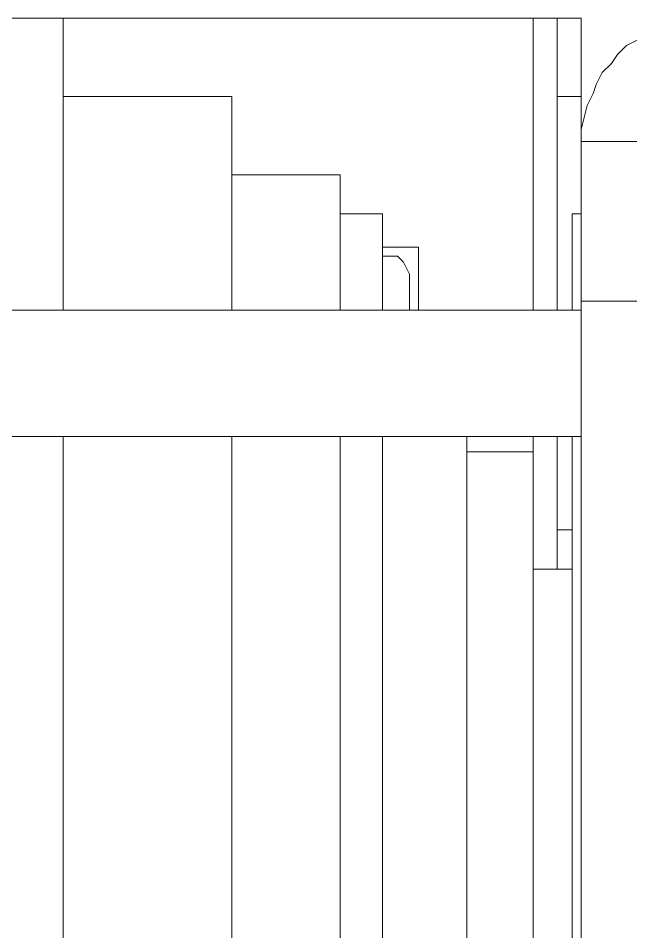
# Model space of a CAD drawing. Header units: millimetres. Extents: x 1341 to 37388, y -13954 to 1849.
# Drawn here: x 29578.4 to 29642.7, y 368.4 to 464.4 of the extents above; entities that cross this region are included whole.
import ezdxf

# ---------------------------------------------------------------- set-up
doc = ezdxf.new("R2010")
doc.units = ezdxf.units.MM
doc.layers.add('COMPONENTE', color=3, linetype='Continuous')

# ---------------------------------------------------------------- blocks, each defined once
blk = doc.blocks.new('TRANFORMADOR_IP00_TRAEL_VISTA_FRONT')
at = {"layer": 'COMPONENTE', "linetype": 'Continuous', "lineweight": 0}
for points in [[(5158.902, 3589.346), (5129.802, 3589.346)], [(5158.902, 3558.664), (5158.902, 3589.346)], [(5208.247, 3589.346), (5158.902, 3589.346)], [(5210.777, 3589.346), (5208.247, 3589.346)], [(5208.247, 3589.346), (5208.247, 3558.664)], [(5210.777, 3589.346), (5213.308, 3589.346)], [(5210.777, 3581.122), (5210.777, 3589.346)], [(5213.308, 3589.346), (5213.308, 3581.122)], [(5226.593, 3589.346), (5225.327, 3589.346), (5224.062, 3589.346), (5222.797, 3588.714), (5221.532, 3588.397), (5220.266, 3587.765), (5219.317, 3587.132), (5218.052, 3586.5), (5217.103, 3585.551), (5216.471, 3584.602), (5215.522, 3583.653), (5214.889, 3582.388), (5214.573, 3581.439), (5213.94, 3580.173), (5213.624, 3578.908), (5213.308, 3577.643), (5213.308, 3576.378)], [(5176.616, 3581.122), (5158.902, 3581.122)], [(5176.616, 3558.664), (5176.616, 3581.122)], [(5213.308, 3581.122), (5210.777, 3581.122)], [(5210.777, 3558.664), (5210.777, 3581.122)], [(5213.308, 3576.378), (5213.308, 3581.122)], [(5213.308, 3559.613), (5213.308, 3576.378)], [(5213.308, 3576.378), (5219.95, 3576.378)], [(5188.003, 3572.898), (5176.616, 3572.898)], [(5188.003, 3558.664), (5188.003, 3572.898)], [(5192.431, 3568.786), (5188.003, 3568.786)], [(5192.431, 3558.664), (5192.431, 3568.786)], [(5213.308, 3568.786), (5212.359, 3568.786)], [(5212.359, 3568.786), (5212.359, 3558.664)], [(5192.431, 3565.307), (5196.227, 3565.307)], [(5196.227, 3565.307), (5196.227, 3558.664)], [(5193.064, 3564.358), (5192.431, 3564.358)], [(5195.278, 3562.46), (5194.962, 3563.093), (5194.645, 3563.725), (5194.013, 3564.358), (5193.064, 3564.358)], [(5195.278, 3558.664), (5195.278, 3562.46)], [(5219.95, 3559.613), (5213.308, 3559.613)], [(5213.308, 3453.333), (5213.308, 3559.613)], [(5213.308, 3558.664), (5045.979, 3558.664)], [(5045.979, 3545.379), (5213.308, 3545.379)], [(5158.902, 3484.015), (5158.902, 3545.379)], [(5176.616, 3484.015), (5176.616, 3545.379)], [(5188.003, 3484.015), (5188.003, 3545.379)], [(5192.431, 3484.015), (5192.431, 3545.379)], [(5201.288, 3484.015), (5201.288, 3545.379)], [(5208.247, 3545.379), (5208.247, 3531.462)], [(5210.777, 3535.574), (5210.777, 3545.379)], [(5212.359, 3545.379), (5212.359, 3484.015)], [(5208.247, 3543.798), (5201.288, 3543.798)], [(5208.247, 3484.015), (5208.247, 3543.798)], [(5210.777, 3531.462), (5210.777, 3535.574)], [(5210.777, 3535.574), (5212.359, 3535.574)], [(5212.359, 3531.462), (5208.247, 3531.462)]]:
    blk.add_lwpolyline(points, dxfattribs=at)

msp = doc.modelspace()

# ---------------------------------------------------------------- block references
at = {"linetype": 'ByBlock'}
msp.add_blockref('TRANFORMADOR_IP00_TRAEL_VISTA_FRONT', (24424.173, -3124.971), dxfattribs=at)

doc.saveas('drawing.dxf')
